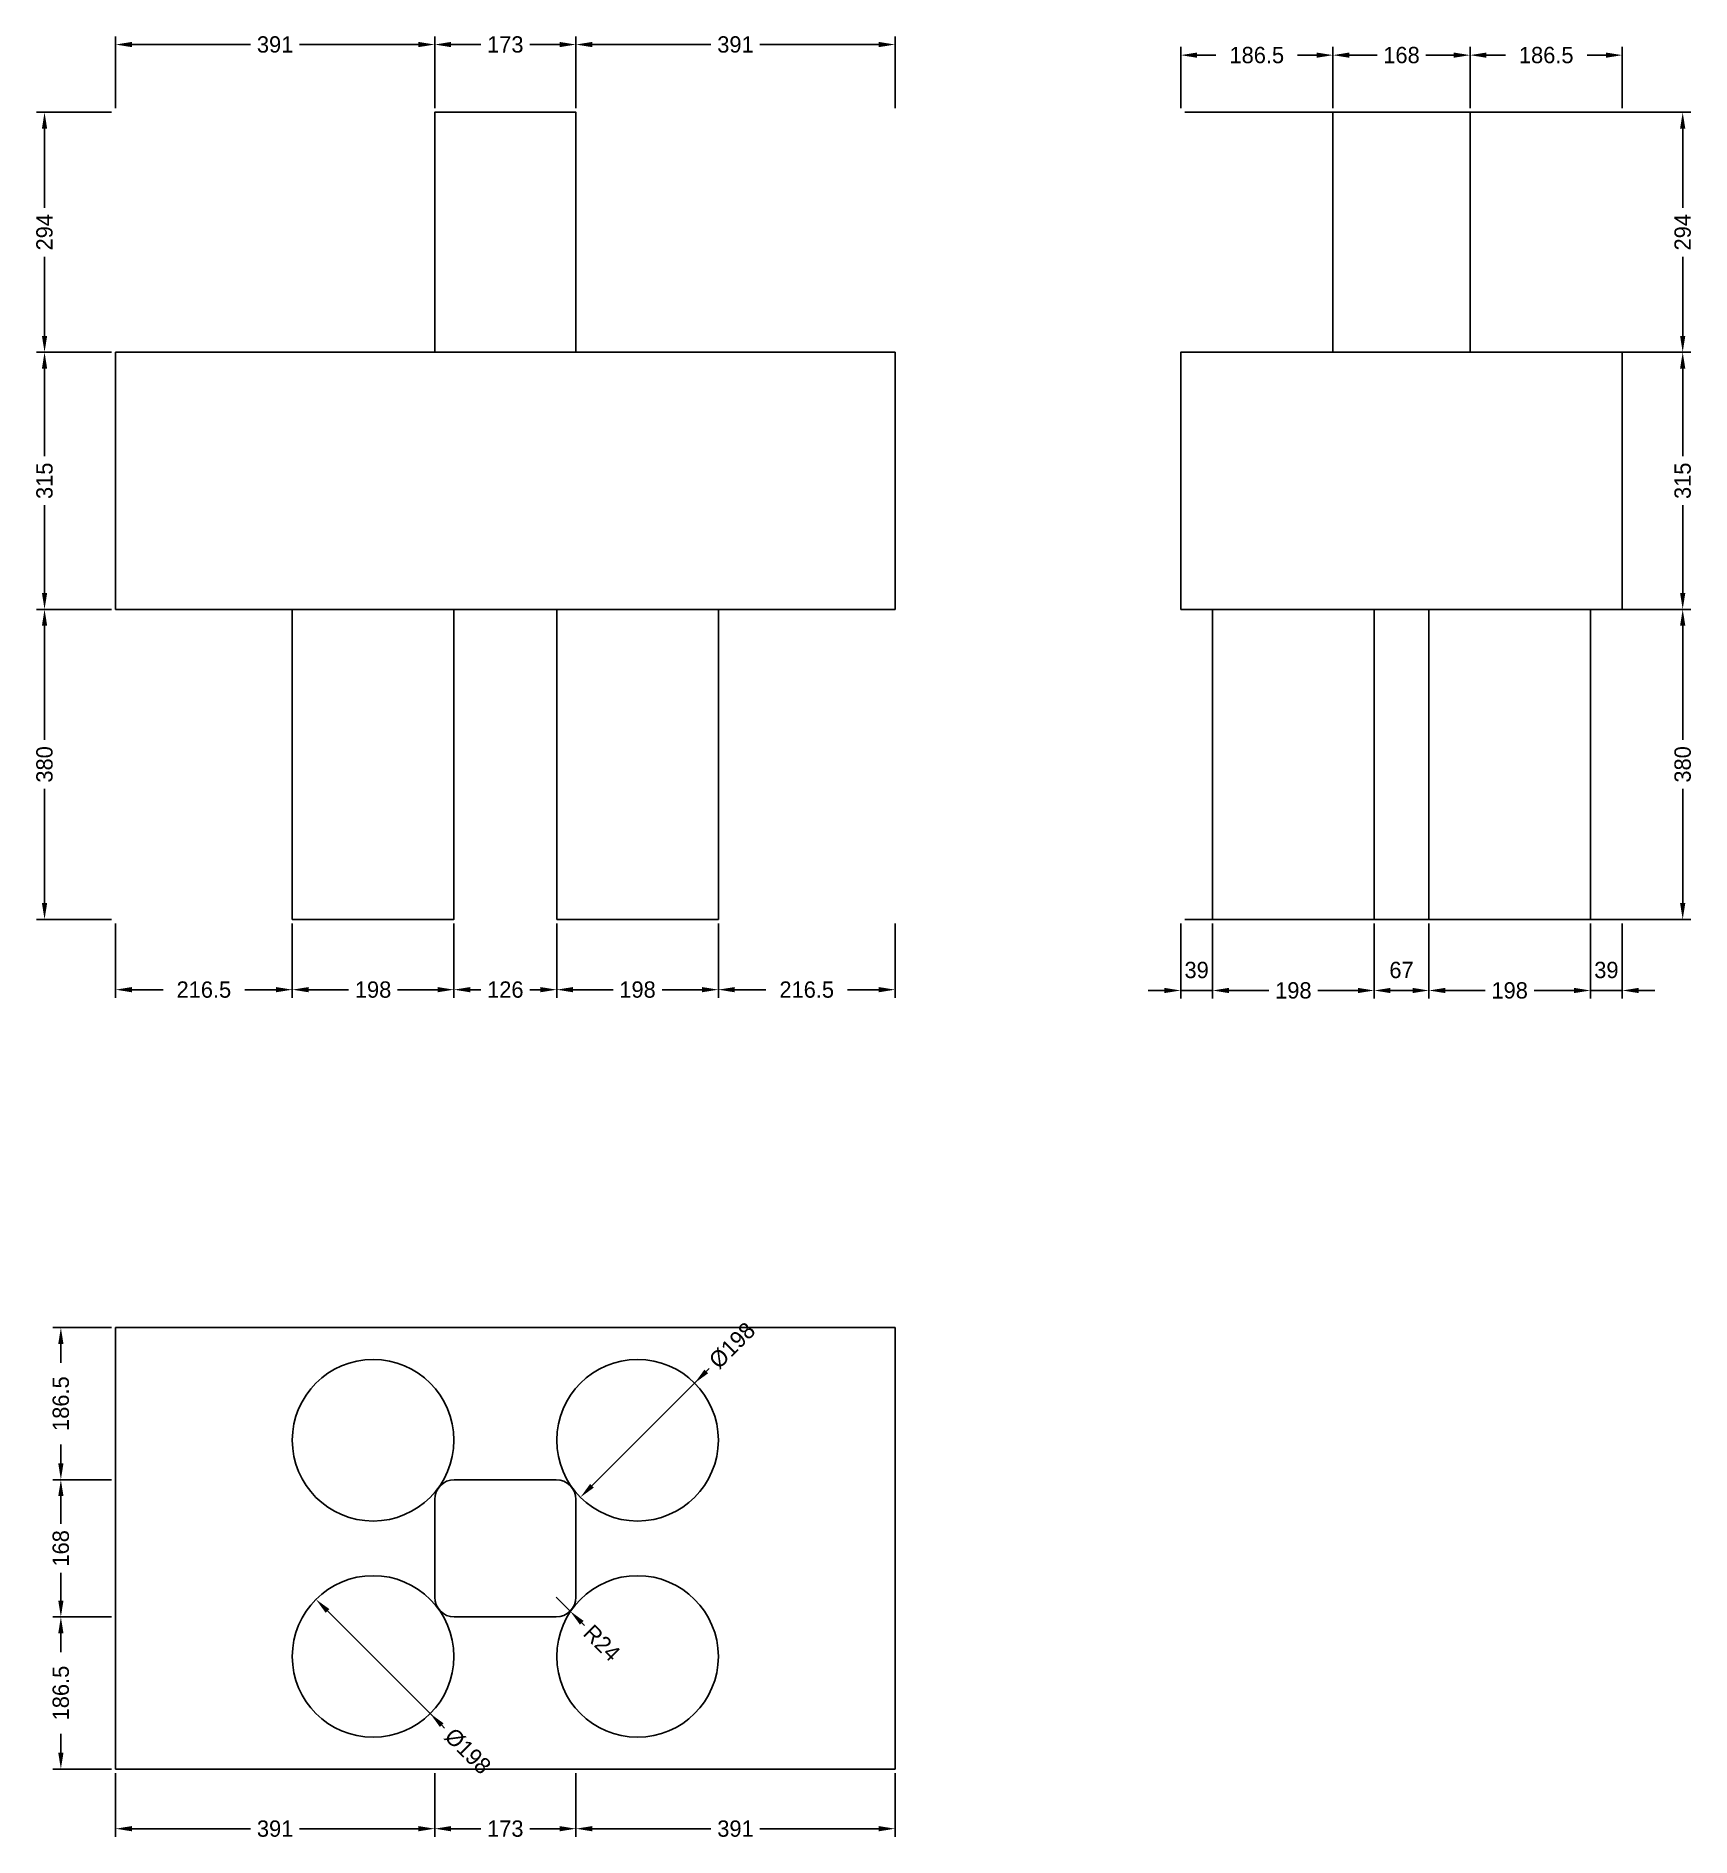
# Model space of a CAD drawing. Header units: metres. Extents: x -97 to 1930, y -83 to 2123.
import ezdxf

# ---------------------------------------------------------------- set-up
doc = ezdxf.new("R2010")
doc.units = ezdxf.units.M
for name, color, linetype in [('chengtai', 7, 'Continuous'), ('dunzhu', 7, 'Continuous'), ('zhuangji', 7, 'Continuous')]:
    doc.layers.add(name, color=color, linetype=linetype)

# ---------------------------------------------------------------- blocks, each defined once
blk = doc.blocks.new('_CLOSEDFILLED')
at = {"color": 0, "linetype": 'BYBLOCK'}
blk.add_solid([(-1, 0.16), (0, 0), (-1, -0.16)], dxfattribs=at)

msp = doc.modelspace()

# ---------------------------------------------------------------- linework, layer by layer
at = {"color": 7}
for p, q in [((0, 2035), (0, 2123)), ((391, 2035), (391, 2123)), ((391, 2035), (391, 2123)), ((564, 2035), (564, 2123)), ((564, 2035), (564, 2123)), ((955, 2035), (955, 2123)), ((20, 2113), (165.5, 2113)), ((225.5, 2113), (371, 2113)), ((411, 2113), (447.5, 2113)), ((507.5, 2113), (544, 2113)), ((584, 2113), (729.5, 2113)), ((789.5, 2113), (935, 2113)), ((1305, 2035), (1305, 2110)), ((1325, 2100), (1348.2, 2100)), ((1448.2, 2100), (1471.5, 2100)), ((1491.5, 2035), (1491.5, 2110)), ((1491.5, 2035), (1491.5, 2110)), ((1511.5, 2100), (1545.5, 2100)), ((1605.5, 2100), (1639.5, 2100)), ((1659.5, 2035), (1659.5, 2110)), ((1659.5, 2035), (1659.5, 2110)), ((1679.5, 2100), (1702.8, 2100)), ((1802.8, 2100), (1826, 2100)), ((1846, 2035), (1846, 2110)), ((-5, 2030), (-97, 2030)), ((-87, 1913), (-87, 2010)), ((1310, 2030), (1930, 2030)), ((1920, 1913), (1920, 2010)), ((-87, 1756), (-87, 1853)), ((1920, 1756), (1920, 1853)), ((-5, 1736), (-97, 1736)), ((-5, 1736), (-97, 1736)), ((1310, 1736), (1930, 1736)), ((1310, 1736), (1930, 1736)), ((-87, 1608.5), (-87, 1716)), ((1920, 1608.5), (1920, 1716)), ((-87, 1441), (-87, 1548.5)), ((1920, 1441), (1920, 1548.5)), ((-5, 1421), (-97, 1421)), ((-5, 1421), (-97, 1421)), ((1310, 1421), (1930, 1421)), ((1310, 1421), (1930, 1421)), ((-87, 1261), (-87, 1401)), ((1920, 1261), (1920, 1401)), ((-87, 1061), (-87, 1201)), ((1920, 1061), (1920, 1201)), ((-5, 1041), (-97, 1041)), ((1310, 1041), (1930, 1041)), ((0, 1036), (0, 945)), ((216.5, 1036), (216.5, 945)), ((216.5, 1036), (216.5, 945)), ((414.5, 1036), (414.5, 945)), ((414.5, 1036), (414.5, 945)), ((540.5, 1036), (540.5, 945)), ((540.5, 1036), (540.5, 945)), ((738.5, 1036), (738.5, 945)), ((738.5, 1036), (738.5, 945)), ((955, 1036), (955, 945)), ((1305, 1036), (1305, 944)), ((1344, 1036), (1344, 944)), ((1344, 1036), (1344, 944)), ((1542, 1036), (1542, 944)), ((1542, 1036), (1542, 944)), ((1609, 1036), (1609, 944)), ((1609, 1036), (1609, 944)), ((1807, 1036), (1807, 944)), ((1807, 1036), (1807, 944)), ((1846, 1036), (1846, 944)), ((20, 955), (58.2, 955)), ((158.2, 955), (196.5, 955)), ((236.5, 955), (285.5, 955)), ((345.5, 955), (394.5, 955)), ((434.5, 955), (447.5, 955)), ((507.5, 955), (520.5, 955)), ((560.5, 955), (609.5, 955)), ((669.5, 955), (718.5, 955)), ((758.5, 955), (796.8, 955)), ((896.8, 955), (935, 955)), ((1285, 954), (1265, 954)), ((1305, 954), (1344, 954)), ((1364, 954), (1384, 954)), ((1364, 954), (1413, 954)), ((1473, 954), (1522, 954)), ((1562, 954), (1589, 954)), ((1629, 954), (1678, 954)), ((1738, 954), (1787, 954)), ((1787, 954), (1767, 954)), ((1807, 954), (1846, 954)), ((1866, 954), (1886, 954)), ((-5, 541), (-77, 541)), ((-67, 497.8), (-67, 521)), ((723.6, 487.1), (583.6, 347.1)), ((727.2, 490.7), (723.6, 487.1)), ((-67, 374.5), (-67, 397.8)), ((-5, 354.5), (-77, 354.5)), ((-5, 354.5), (-77, 354.5)), ((-67, 300.5), (-67, 334.5)), ((-67, 206.5), (-67, 240.5)), ((540, 210.5), (557, 193.5)), ((-5, 186.5), (-77, 186.5)), ((-5, 186.5), (-77, 186.5)), ((399.6, 53.9), (259.6, 193.9)), ((574.6, 175.9), (571.1, 179.4)), ((-67, 143.2), (-67, 166.5)), ((403.2, 50.3), (399.6, 53.9)), ((-67, 20), (-67, 43.2)), ((-5, 0), (-77, 0)), ((0, -5), (0, -83)), ((391, -5), (391, -83)), ((391, -5), (391, -83)), ((564, -5), (564, -83)), ((564, -5), (564, -83)), ((955, -5), (955, -83)), ((20, -73), (165.5, -73)), ((225.5, -73), (371, -73)), ((411, -73), (447.5, -73)), ((507.5, -73), (544, -73)), ((584, -73), (729.5, -73)), ((789.5, -73), (935, -73))]:
    msp.add_line(p, q, dxfattribs=at)
at = {"layer": 'chengtai'}
for points in [[(0, 1421), (955, 1421), (955, 1736), (0, 1736), (0, 1421)], [(1305, 1421), (1846, 1421), (1846, 1736), (1305, 1736), (1305, 1421)], [(0, 0), (955, 0), (955, 541), (0, 541), (0, 0)]]:
    msp.add_lwpolyline(points, dxfattribs=at)
at = {"layer": 'Defpoints', "color": 7}
for p in [(0, 2113), (391, 2113), (564, 2113), (1305, 2100), (1491.5, 2100), (1659.5, 2100), (0, 2030), (0, 2030), (391, 2030), (391, 2030), (564, 2030), (564, 2030), (955, 2030), (1305, 2030), (1305, 2030), (1491.5, 2030), (1491.5, 2030), (1659.5, 2030), (1659.5, 2030), (1846, 2030), (-87, 1736), (0, 1736), (0, 1736), (1305, 1736), (1305, 1736), (1920, 1736), (-87, 1421), (0, 1421), (0, 1421), (1305, 1421), (1305, 1421), (1920, 1421), (-87, 1041), (0, 1041), (0, 1041), (216.5, 1041), (216.5, 1041), (414.5, 1041), (414.5, 1041), (540.5, 1041), (540.5, 1041), (738.5, 1041), (738.5, 1041), (955, 1041), (1305, 1041), (1305, 1041), (1344, 1041), (1344, 1041), (1542, 1041), (1542, 1041), (1609, 1041), (1609, 1041), (1807, 1041), (1807, 1041), (1846, 1041), (1920, 1041), (0, 955), (216.5, 955), (414.5, 955), (540.5, 955), (738.5, 955), (1305, 954), (1344, 954), (1542, 954), (1609, 954), (1807, 954), (0, 541), (709.5, 473), (639.5, 403), (-67, 354.5), (0, 354.5), (0, 354.5), (540, 210.5), (-67, 186.5), (0, 186.5), (0, 186.5), (557, 193.5), (315.5, 138), (385.5, 68), (-67, 0), (0, 0), (0, 0), (391, 0), (391, 0), (564, 0), (564, 0), (955, 0), (0, -73), (391, -73), (564, -73)]:
    msp.add_point(p, dxfattribs=at)
at = {"layer": 'dunzhu'}
for p, q in [((540, 354.5), (415, 354.5)), ((391, 330.5), (391, 210.5)), ((564, 210.5), (564, 330.5)), ((415, 186.5), (540, 186.5))]:
    msp.add_line(p, q, dxfattribs=at)
for points in [[(391, 1736), (564, 1736), (564, 2030), (391, 2030), (391, 1736)], [(1491.5, 1736), (1659.5, 1736), (1659.5, 2030), (1491.5, 2030), (1491.5, 1736)]]:
    msp.add_lwpolyline(points, dxfattribs=at)
for centre, start, end in [((415, 330.5), 90, 180), ((540, 330.5), 0, 90), ((415, 210.5), 180, 270), ((540, 210.5), 270, 360)]:
    msp.add_arc(centre, 24, start, end, dxfattribs=at)
at = {"layer": 'zhuangji'}
for points in [[(216.5, 1041), (414.5, 1041), (414.5, 1421), (216.5, 1421), (216.5, 1041)], [(540.5, 1041), (738.5, 1041), (738.5, 1421), (540.5, 1421), (540.5, 1041)], [(1344, 1041), (1542, 1041), (1542, 1421), (1344, 1421), (1344, 1041)], [(1609, 1041), (1807, 1041), (1807, 1421), (1609, 1421), (1609, 1041)]]:
    msp.add_lwpolyline(points, dxfattribs=at)
for centre in [(315.5, 403), (639.5, 403), (315.5, 138), (639.5, 138)]:
    msp.add_circle(centre, 99, dxfattribs=at)

# ---------------------------------------------------------------- block references
at = {"color": 7, "xscale": 20, "yscale": 20}
for p, rotation in [((0, 2113), 180), ((391, 2113), 180), ((564, 2113), 180), ((1305, 2100), 180), ((1491.5, 2100), 180), ((1659.5, 2100), 180), ((-87, 2030), 90), ((1920, 2030), 90), ((-87, 1736), 270), ((1920, 1736), 270), ((-87, 1736), 90), ((1920, 1736), 90), ((-87, 1421), 270), ((1920, 1421), 270), ((-87, 1421), 90), ((1920, 1421), 90), ((-87, 1041), 270), ((1920, 1041), 270), ((0, 955), 180), ((216.5, 955), 180), ((414.5, 955), 180), ((540.5, 955), 180), ((738.5, 955), 180), ((1344, 954), 180), ((1344, 954), 180), ((1542, 954), 180), ((1609, 954), 180), ((1846, 954), 180), ((-67, 541), 90), ((709.5, 473), 225), ((-67, 354.5), 270), ((-67, 354.5), 90), ((569.5, 333), 225), ((-67, 186.5), 270), ((245.5, 208), 135), ((-67, 186.5), 90), ((557, 193.5), 135.00000000000006), ((385.5, 68), 135), ((-67, 0), 270), ((0, -73), 180), ((391, -73), 180), ((564, -73), 180)]:
    msp.add_blockref('_CLOSEDFILLED', p, dxfattribs=dict(at, rotation=rotation))
for p in [(391, 2113), (564, 2113), (955, 2113), (1491.5, 2100), (1659.5, 2100), (1846, 2100), (216.5, 955), (414.5, 955), (540.5, 955), (738.5, 955), (955, 955), (1305, 954), (1542, 954), (1609, 954), (1807, 954), (1807, 954), (391, -73), (564, -73), (955, -73)]:
    msp.add_blockref('_CLOSEDFILLED', p, dxfattribs=at)

# ---------------------------------------------------------------- texts
at = {"color": 7, "char_height": 20, "attachment_point": 5}
for s, insert in [('391', (195.5, 2113)), ('173', (477.5, 2113)), ('391', (759.5, 2113)), ('186.5', (1398.2, 2100)), ('168', (1575.5, 2100)), ('186.5', (1752.8, 2100)), ('39', (1324.5, 979)), ('67', (1575.5, 979)), ('39', (1826.5, 979)), ('216.5', (108.2, 955)), ('198', (315.5, 955)), ('126', (477.5, 955)), ('198', (639.5, 955)), ('216.5', (846.8, 955)), ('198', (1443, 954)), ('198', (1708, 954)), ('391', (195.5, -73)), ('173', (477.5, -73)), ('391', (759.5, -73))]:
    msp.add_mtext(s, dxfattribs=dict(at, insert=insert))
for s, insert, rotation in [('294', (-87, 1883), 90), ('294', (1920, 1883), 90), ('315', (-87, 1578.5), 90), ('315', (1920, 1578.5), 90), ('380', (-87, 1231), 90), ('380', (1920, 1231), 90), ('%%c198', (755.5, 519), 45), ('186.5', (-67, 447.8), 90), ('168', (-67, 270.5), 90), ('R24', (595.9, 154.6), 315), ('186.5', (-67, 93.2), 90), ('%%c198', (431.5, 22), 315)]:
    msp.add_mtext(s, dxfattribs=dict(at, insert=insert, rotation=rotation))

doc.saveas('drawing.dxf')
